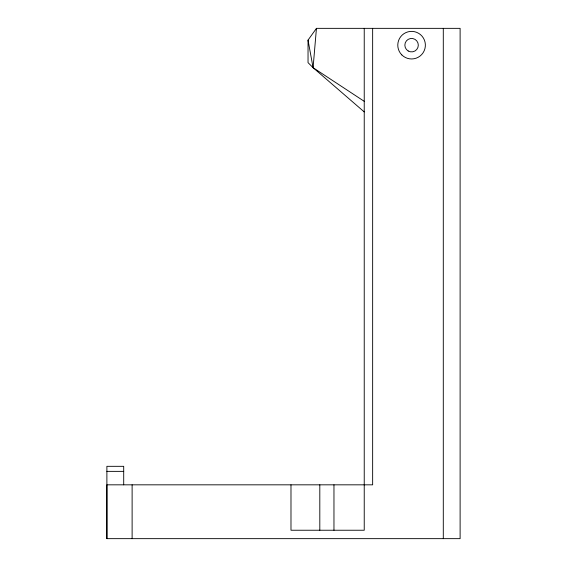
<?xml version="1.0" encoding="UTF-8"?>
<svg xmlns="http://www.w3.org/2000/svg" width="567" height="567" viewBox="0 0 567 567"><rect width="100%" height="100%" fill="white"/><g stroke="black" fill="none" stroke-linecap="round" stroke-linejoin="round"><path stroke-width="0.85" d="M364.234 111.912L313.083 67.686L308.037 62.639L308.037 40.122L316.443 28.35L460.113 28.35L460.113 538.65L106.887 538.65L106.887 484.828L372.647 484.828L372.647 28.35M319.809 530.237L319.809 484.828M333.963 530.237L333.963 484.828M364.234 101.323L313.083 67.686L316.443 28.35M106.887 471.368L123.705 471.368M308.037 40.122L313.083 67.686M443.295 28.35L443.295 538.65M364.234 28.35L364.234 530.237L290.984 530.237L290.984 484.828M132.118 484.828L132.118 538.65M123.705 484.828L123.705 466.322L106.887 466.322L106.887 538.65M401.826 54.921A13.792 13.792 0 0 0 424.903 48.741A13.792 13.792 0 0 0 408.013 31.844A13.792 13.792 0 0 0 401.826 54.921M408.219 50.995A6.726 6.726 0 0 0 418.311 45.169A6.726 6.726 0 0 0 408.219 39.343A6.726 6.726 0 0 0 408.219 50.995"/></g></svg>
